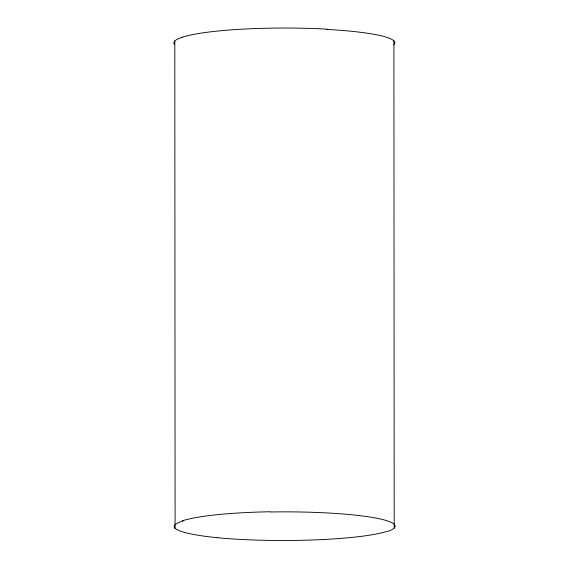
<?xml version="1.0" encoding="UTF-8"?>
<svg xmlns="http://www.w3.org/2000/svg" width="569" height="569" viewBox="0 0 569 569"><rect width="100%" height="100%" fill="white"/><g stroke="black" fill="none" stroke-linecap="round" stroke-linejoin="round"><path stroke-width="0.85" d="M393.904 40.804L394.196 528.068M174.804 40.932L175.096 528.196M270.232 511.986A110.478 14.389 0 0 1 372.368 517.434A110.478 14.389 0 0 1 386.65 531.709M385.931 531.666A110.45 14.197 -0.1 0 1 217.415 537.719M182.315 520.806A110.535 14.716 0 0 1 270.012 511.766M217.443 537.712A110.493 14.524 -0.1 0 1 175.103 528.196M174.818 528.203A110.393 14.275 -0.2 0 1 183.488 520.87M326.663 29.417A110.493 14.396 0 0 1 393.883 44.56M182.066 37.277A110.528 14.702 0 0 1 327.417 29.175M174.676 44.695A110.542 14.602 -0.1 0 1 182.279 37.291"/></g></svg>
